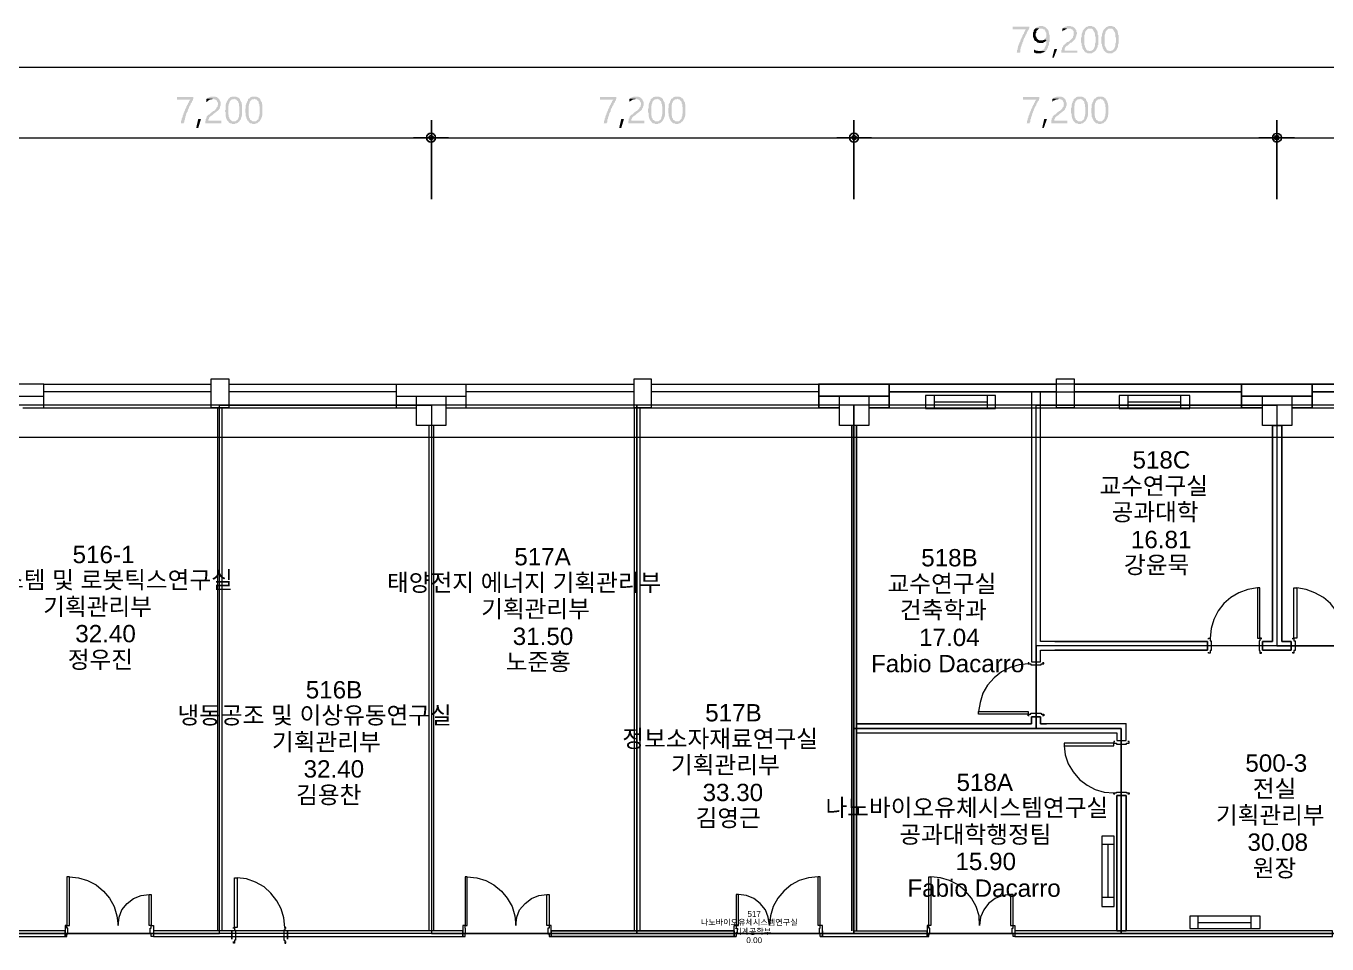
# Model space of a CAD drawing. Header units: millimetres. Extents: x -750 to 90970, y 12592 to 66109.
# Drawn here: x 33179 to 55323, y 28286 to 43914 of the extents above; entities that cross this region are included whole.
import ezdxf

# ---------------------------------------------------------------- set-up
doc = ezdxf.new("R2010")
doc.units = ezdxf.units.MM
for name, color, linetype in [('PDF_문자', 7, 'Continuous'), ('PDF_솔리드 채우기', 7, 'Continuous'), ('PDF_형상', 7, 'Continuous')]:
    doc.layers.add(name, color=color, linetype=linetype)
doc.styles.add('PDF 맑은고딕', font='Arial.ttf')

msp = doc.modelspace()

# ---------------------------------------------------------------- hatches: boundary and pattern name
at = {"layer": 'PDF_솔리드 채우기', "transparency": 33554559}
for points in [[(50255, 43905), (49973, 43905), (49973, 43859), (50201, 43859), (50201, 43859), (50192, 43850), (50182, 43832), (50182, 43823), (50173, 43814), (50164, 43804), (50164, 43786), (50155, 43777), (50146, 43768), (50146, 43759), (50137, 43741), (50137, 43732), (50128, 43723), (50128, 43713), (50119, 43704), (50119, 43695), (50110, 43686), (50110, 43677), (50101, 43659), (50101, 43650), (50091, 43641), (50091, 43632), (50082, 43613), (50082, 43604), (50073, 43595), (50073, 43586), (50064, 43568), (50064, 43568), (50064, 43550), (50055, 43541), (50055, 43522), (50055, 43513), (50046, 43504), (50046, 43486), (50046, 43477), (50046, 43468), (50037, 43459), (50091, 43459), (50091, 43459), (50101, 43468), (50101, 43486), (50101, 43495), (50101, 43504), (50101, 43513), (50110, 43531), (50110, 43541), (50110, 43550), (50119, 43568), (50119, 43577), (50128, 43586), (50128, 43604), (50137, 43613), (50137, 43632), (50146, 43641), (50146, 43650), (50155, 43659), (50155, 43668), (50155, 43677), (50164, 43695), (50164, 43704), (50173, 43713), (50182, 43723), (50182, 43732), (50192, 43750), (50192, 43759), (50201, 43768), (50210, 43777), (50210, 43795), (50219, 43804), (50219, 43814), (50228, 43832), (50237, 43841), (50246, 43850), (50246, 43859), (50255, 43877)], [(50365, 43877), (50355, 43868), (50355, 43868), (50346, 43859), (50337, 43850), (50328, 43832), (50328, 43823), (50328, 43814), (50319, 43804), (50319, 43786), (50319, 43777), (50319, 43759), (50319, 43750), (50319, 43741), (50319, 43723), (50328, 43713), (50328, 43704), (50337, 43695), (50337, 43686), (50346, 43668), (50355, 43659), (50456, 43668), (50456, 43668), (50446, 43668), (50428, 43668), (50419, 43677), (50410, 43677), (50401, 43686), (50392, 43695), (50383, 43704), (50383, 43713), (50374, 43723), (50374, 43732), (50365, 43741), (50365, 43759), (50365, 43768), (50365, 43777), (50365, 43786), (50374, 43795), (50374, 43814), (50374, 43823), (50383, 43832), (50392, 43841), (50392, 43841), (50401, 43850), (50410, 43859), (50419, 43868), (50428, 43868), (50446, 43868), (50456, 43868)], [(50465, 43914), (50456, 43914), (50437, 43914), (50428, 43914), (50419, 43905), (50401, 43905), (50392, 43896), (50383, 43896), (50374, 43886), (50365, 43877), (50456, 43868), (50465, 43868), (50474, 43868), (50483, 43868), (50492, 43859), (50510, 43859), (50519, 43850), (50519, 43841), (50528, 43832), (50528, 43823), (50537, 43814), (50537, 43804), (50547, 43795), (50547, 43777), (50547, 43768), (50547, 43750), (50547, 43750), (50547, 43732), (50547, 43723), (50537, 43713), (50528, 43704), (50519, 43695), (50519, 43686), (50547, 43677), (50547, 43677), (50547, 43668), (50547, 43650), (50547, 43641), (50547, 43622), (50547, 43613), (50547, 43595), (50537, 43586), (50537, 43577), (50528, 43568), (50528, 43559), (50519, 43550), (50519, 43541), (50510, 43531), (50510, 43522), (50501, 43513), (50492, 43513), (50474, 43504), (50465, 43495), (50456, 43495), (50446, 43495), (50437, 43486), (50419, 43486), (50528, 43486), (50537, 43495), (50547, 43504), (50556, 43513), (50556, 43522), (50556, 43522), (50565, 43531), (50574, 43550), (50574, 43559), (50574, 43568), (50583, 43577), (50583, 43586), (50592, 43595), (50592, 43613), (50592, 43622), (50592, 43641), (50601, 43650), (50601, 43668), (50601, 43677), (50601, 43695), (50601, 43704), (50601, 43723), (50601, 43732), (50601, 43750), (50601, 43759), (50592, 43777), (50592, 43786), (50592, 43795), (50583, 43814), (50583, 43823), (50583, 43832), (50574, 43841), (50574, 43850), (50565, 43859), (50565, 43859), (50556, 43868), (50547, 43877), (50537, 43886), (50528, 43896), (50519, 43896), (50510, 43905), (50501, 43905), (50483, 43914), (50474, 43914)], [(50938, 43914), (50929, 43914), (50920, 43914), (50902, 43914), (50892, 43905), (50883, 43905), (50874, 43905), (50856, 43896), (50847, 43896), (50838, 43886), (50829, 43877), (50929, 43868), (50938, 43868), (50947, 43868), (50965, 43868), (50974, 43859), (50983, 43859), (50993, 43850), (50993, 43841), (51002, 43832), (51011, 43823), (51011, 43814), (51011, 43795), (51011, 43786), (51011, 43777), (51011, 43759), (51011, 43750), (51002, 43741), (51002, 43723), (50993, 43713), (50993, 43713), (50983, 43704), (50974, 43695), (50965, 43686), (50956, 43677), (50947, 43668), (50938, 43659), (50929, 43650), (50911, 43641), (50902, 43641), (50892, 43632), (50883, 43622), (50874, 43613), (50865, 43604), (50856, 43595), (50847, 43595), (50838, 43586), (50829, 43568), (50829, 43559), (50820, 43550), (50811, 43541), (50811, 43541), (50811, 43531), (50811, 43513), (50801, 43504), (50801, 43495), (50801, 43477), (50801, 43459), (51075, 43459), (51075, 43495), (50856, 43495), (50856, 43504), (50856, 43513), (50856, 43531), (50865, 43541), (50865, 43541), (50874, 43559), (50883, 43568), (50892, 43577), (50892, 43577), (50902, 43577), (50911, 43586), (50920, 43595), (50929, 43604), (50938, 43613), (50947, 43622), (50965, 43632), (50974, 43632), (50983, 43641), (50993, 43650), (51002, 43659), (51011, 43668), (51020, 43677), (51029, 43686), (51038, 43695), (51038, 43704), (51038, 43704), (51047, 43713), (51047, 43732), (51056, 43741), (51056, 43750), (51056, 43759), (51065, 43777), (51065, 43786), (51065, 43795), (51065, 43804), (51056, 43814), (51056, 43832), (51056, 43841), (51047, 43850), (51038, 43859), (51038, 43868), (51029, 43877), (51029, 43877), (51020, 43886), (51002, 43896), (50993, 43905), (50983, 43905), (50974, 43905), (50956, 43914), (50947, 43914)], [(50829, 43877), (50820, 43868), (50820, 43814), (50820, 43823), (50829, 43832), (50838, 43841), (50847, 43841), (50865, 43850), (50874, 43859), (50883, 43859), (50892, 43868), (50902, 43868), (50920, 43868), (50929, 43868)], [(51193, 43868), (51184, 43859), (51184, 43850), (51175, 43850), (51175, 43841), (51166, 43832), (51166, 43823), (51166, 43814), (51156, 43804), (51156, 43795), (51147, 43777), (51147, 43768), (51147, 43759), (51147, 43741), (51147, 43732), (51138, 43713), (51138, 43704), (51138, 43686), (51138, 43668), (51138, 43659), (51138, 43641), (51138, 43632), (51147, 43613), (51147, 43604), (51147, 43586), (51147, 43577), (51156, 43568), (51156, 43559), (51156, 43541), (51166, 43531), (51166, 43522), (51175, 43513), (51175, 43504), (51184, 43504), (51184, 43495), (51193, 43486), (51202, 43477), (51211, 43468), (51220, 43459), (51238, 43459), (51247, 43449), (51257, 43449), (51266, 43449), (51284, 43449), (51284, 43449), (51293, 43449), (51311, 43449), (51320, 43449), (51329, 43459), (51338, 43459), (51348, 43468), (51357, 43477), (51366, 43477), (51375, 43486), (51284, 43486), (51284, 43486), (51275, 43486), (51266, 43495), (51257, 43495), (51247, 43495), (51238, 43504), (51238, 43504), (51229, 43513), (51220, 43522), (51220, 43531), (51211, 43541), (51211, 43550), (51202, 43559), (51202, 43568), (51202, 43577), (51193, 43595), (51193, 43604), (51193, 43622), (51193, 43641), (51193, 43659), (51193, 43677), (51193, 43686), (51193, 43704), (51193, 43723), (51193, 43732), (51193, 43750), (51193, 43759), (51202, 43777), (51202, 43786), (51202, 43795), (51211, 43814), (51211, 43823), (51220, 43832), (51220, 43841), (51229, 43841), (51238, 43850), (51238, 43859), (51247, 43859), (51257, 43868), (51266, 43868), (51275, 43868), (51284, 43868), (51293, 43868)], [(51293, 43914), (51293, 43914), (51275, 43914), (51266, 43914), (51257, 43905), (51238, 43905), (51229, 43896), (51220, 43896), (51211, 43886), (51202, 43877), (51193, 43868), (51293, 43868), (51293, 43868), (51302, 43868), (51302, 43868), (51311, 43868), (51320, 43868), (51329, 43859), (51338, 43859), (51338, 43850), (51348, 43841), (51348, 43832), (51357, 43823), (51357, 43814), (51366, 43804), (51366, 43795), (51375, 43786), (51375, 43768), (51375, 43759), (51375, 43741), (51384, 43732), (51384, 43713), (51384, 43695), (51384, 43677), (51384, 43668), (51384, 43650), (51384, 43632), (51375, 43613), (51375, 43604), (51375, 43586), (51375, 43577), (51366, 43559), (51366, 43550), (51357, 43541), (51357, 43531), (51348, 43522), (51348, 43513), (51338, 43513), (51338, 43504), (51329, 43504), (51320, 43495), (51311, 43495), (51302, 43495), (51293, 43486), (51284, 43486), (51375, 43486), (51384, 43495), (51393, 43504), (51393, 43513), (51402, 43522), (51402, 43531), (51411, 43541), (51411, 43550), (51420, 43559), (51420, 43577), (51420, 43586), (51430, 43595), (51430, 43613), (51430, 43622), (51430, 43641), (51430, 43650), (51430, 43668), (51430, 43686), (51430, 43695), (51430, 43713), (51430, 43732), (51430, 43741), (51430, 43759), (51420, 43768), (51420, 43786), (51420, 43795), (51420, 43814), (51411, 43823), (51411, 43832), (51402, 43841), (51402, 43850), (51393, 43859), (51393, 43868), (51384, 43877), (51375, 43877), (51366, 43886), (51366, 43896), (51357, 43896), (51348, 43905), (51338, 43905), (51329, 43905), (51320, 43914), (51311, 43914), (51302, 43914)], [(51539, 43868), (51530, 43859), (51521, 43850), (51521, 43850), (51521, 43841), (51511, 43832), (51511, 43823), (51502, 43814), (51502, 43804), (51502, 43795), (51493, 43777), (51493, 43768), (51493, 43759), (51493, 43741), (51484, 43732), (51484, 43713), (51484, 43704), (51484, 43686), (51484, 43668), (51484, 43659), (51484, 43641), (51484, 43632), (51484, 43613), (51493, 43604), (51493, 43586), (51493, 43577), (51493, 43568), (51502, 43559), (51502, 43541), (51511, 43531), (51511, 43522), (51521, 43513), (51521, 43504), (51521, 43504), (51530, 43495), (51539, 43486), (51548, 43477), (51557, 43468), (51566, 43459), (51575, 43459), (51593, 43449), (51602, 43449), (51612, 43449), (51630, 43449), (51630, 43449), (51639, 43449), (51648, 43449), (51666, 43449), (51675, 43459), (51684, 43459), (51693, 43468), (51703, 43477), (51712, 43477), (51721, 43486), (51630, 43486), (51630, 43486), (51621, 43486), (51612, 43495), (51602, 43495), (51593, 43495), (51584, 43504), (51584, 43504), (51575, 43513), (51566, 43522), (51566, 43531), (51557, 43541), (51557, 43550), (51548, 43559), (51548, 43568), (51539, 43577), (51539, 43595), (51539, 43604), (51539, 43622), (51539, 43641), (51539, 43659), (51539, 43677), (51539, 43686), (51539, 43704), (51539, 43723), (51539, 43732), (51539, 43750), (51539, 43759), (51548, 43777), (51548, 43786), (51548, 43795), (51557, 43814), (51557, 43823), (51566, 43832), (51566, 43841), (51575, 43841), (51584, 43850), (51584, 43859), (51593, 43859), (51602, 43868), (51612, 43868), (51621, 43868), (51621, 43868), (51630, 43868)], [(51639, 43914), (51639, 43914), (51621, 43914), (51612, 43914), (51593, 43905), (51584, 43905), (51575, 43896), (51566, 43896), (51557, 43886), (51548, 43877), (51539, 43868), (51630, 43868), (51639, 43868), (51639, 43868), (51648, 43868), (51657, 43868), (51666, 43868), (51675, 43859), (51675, 43859), (51684, 43850), (51693, 43841), (51693, 43832), (51703, 43823), (51703, 43814), (51712, 43804), (51712, 43795), (51721, 43786), (51721, 43768), (51721, 43759), (51721, 43741), (51721, 43732), (51730, 43713), (51730, 43695), (51730, 43677), (51730, 43668), (51730, 43650), (51730, 43632), (51721, 43613), (51721, 43604), (51721, 43586), (51721, 43577), (51712, 43559), (51712, 43550), (51703, 43541), (51703, 43531), (51693, 43522), (51693, 43513), (51684, 43513), (51675, 43504), (51675, 43504), (51666, 43495), (51657, 43495), (51648, 43495), (51639, 43486), (51630, 43486), (51721, 43486), (51730, 43495), (51739, 43504), (51739, 43513), (51748, 43522), (51748, 43531), (51757, 43541), (51757, 43550), (51766, 43559), (51766, 43577), (51766, 43586), (51766, 43595), (51775, 43613), (51775, 43622), (51775, 43641), (51775, 43650), (51775, 43668), (51775, 43686), (51775, 43695), (51775, 43713), (51775, 43732), (51775, 43741), (51775, 43759), (51766, 43768), (51766, 43786), (51766, 43795), (51757, 43814), (51757, 43823), (51757, 43832), (51748, 43841), (51748, 43850), (51739, 43859), (51730, 43868), (51730, 43877), (51721, 43877), (51712, 43886), (51712, 43896), (51703, 43896), (51693, 43905), (51684, 43905), (51675, 43905), (51666, 43914), (51657, 43914), (51648, 43914)], [(50519, 43686), (50510, 43677), (50492, 43677), (50483, 43668), (50474, 43668), (50456, 43668), (50355, 43659), (50365, 43659), (50374, 43650), (50383, 43641), (50392, 43632), (50401, 43632), (50410, 43632), (50419, 43622), (50437, 43622), (50446, 43622), (50456, 43622), (50465, 43622), (50483, 43622), (50492, 43632), (50501, 43632), (50510, 43641), (50519, 43641), (50528, 43650), (50537, 43659), (50547, 43668), (50547, 43677), (50547, 43677)], [(50337, 43513), (50337, 43459), (50346, 43459), (50355, 43459), (50365, 43449), (50383, 43449), (50392, 43449), (50401, 43449), (50419, 43449), (50419, 43449), (50428, 43449), (50446, 43449), (50456, 43449), (50465, 43459), (50483, 43459), (50492, 43459), (50501, 43468), (50510, 43477), (50519, 43477), (50528, 43486), (50419, 43486), (50410, 43486), (50401, 43486), (50392, 43495), (50374, 43495), (50365, 43495), (50355, 43504)], [(36028, 42703), (35746, 42703), (35746, 42658), (35974, 42658), (35974, 42658), (35965, 42648), (35955, 42639), (35955, 42621), (35946, 42612), (35937, 42603), (35937, 42585), (35928, 42576), (35919, 42567), (35919, 42557), (35910, 42548), (35910, 42530), (35901, 42521), (35901, 42512), (35892, 42503), (35892, 42503), (35883, 42485), (35883, 42476), (35874, 42466), (35874, 42448), (35864, 42439), (35864, 42430), (35855, 42412), (35855, 42403), (35846, 42394), (35846, 42385), (35846, 42366), (35837, 42366), (35837, 42348), (35828, 42339), (35828, 42330), (35828, 42312), (35819, 42303), (35819, 42293), (35819, 42275), (35819, 42266), (35819, 42257), (35864, 42257), (35864, 42266), (35874, 42275), (35874, 42284), (35874, 42293), (35874, 42303), (35883, 42321), (35883, 42330), (35883, 42339), (35892, 42357), (35892, 42366), (35892, 42375), (35901, 42394), (35901, 42403), (35910, 42421), (35910, 42430), (35919, 42439), (35919, 42448), (35928, 42457), (35928, 42466), (35937, 42485), (35937, 42494), (35946, 42503), (35946, 42512), (35955, 42521), (35955, 42539), (35965, 42548), (35965, 42557), (35974, 42567), (35983, 42585), (35983, 42594), (35992, 42603), (36001, 42612), (36001, 42630), (36010, 42639), (36019, 42648), (36019, 42667), (36028, 42676)], [(36365, 42712), (36365, 42712), (36347, 42712), (36338, 42712), (36320, 42712), (36310, 42703), (36301, 42703), (36292, 42694), (36274, 42694), (36265, 42685), (36256, 42676), (36356, 42676), (36365, 42676), (36374, 42667), (36392, 42667), (36401, 42658), (36411, 42658), (36420, 42648), (36429, 42639), (36429, 42630), (36438, 42621), (36438, 42612), (36447, 42603), (36447, 42585), (36447, 42576), (36438, 42557), (36438, 42548), (36438, 42539), (36429, 42530), (36420, 42521), (36420, 42512), (36411, 42503), (36401, 42494), (36401, 42485), (36392, 42476), (36374, 42466), (36365, 42466), (36356, 42457), (36347, 42448), (36329, 42439), (36320, 42430), (36310, 42421), (36301, 42412), (36292, 42403), (36283, 42403), (36274, 42394), (36265, 42385), (36256, 42375), (36256, 42357), (36247, 42348), (36247, 42339), (36247, 42339), (36238, 42330), (36238, 42321), (36238, 42303), (36228, 42293), (36228, 42275), (36228, 42257), (36502, 42257), (36502, 42303), (36283, 42303), (36283, 42303), (36283, 42321), (36292, 42330), (36292, 42339), (36292, 42348), (36301, 42357), (36310, 42366), (36320, 42375), (36320, 42375), (36329, 42385), (36338, 42385), (36347, 42394), (36356, 42403), (36365, 42412), (36374, 42421), (36392, 42430), (36401, 42439), (36411, 42448), (36420, 42457), (36429, 42466), (36438, 42466), (36447, 42476), (36456, 42485), (36465, 42494), (36465, 42503), (36474, 42503), (36474, 42521), (36483, 42530), (36483, 42539), (36483, 42548), (36492, 42567), (36492, 42576), (36492, 42594), (36492, 42594), (36492, 42603), (36492, 42621), (36483, 42630), (36483, 42639), (36474, 42648), (36474, 42658), (36465, 42667), (36456, 42676), (36456, 42685), (36447, 42685), (36438, 42694), (36429, 42703), (36411, 42703), (36401, 42712), (36392, 42712), (36374, 42712)], [(36256, 42676), (36247, 42667), (36247, 42621), (36256, 42621), (36265, 42630), (36274, 42639), (36283, 42648), (36292, 42648), (36301, 42658), (36310, 42658), (36320, 42667), (36329, 42667), (36347, 42667), (36356, 42676)], [(36620, 42676), (36620, 42667), (36611, 42648), (36611, 42648), (36602, 42639), (36602, 42630), (36593, 42621), (36593, 42612), (36583, 42603), (36583, 42594), (36583, 42585), (36574, 42567), (36574, 42557), (36574, 42548), (36574, 42530), (36574, 42512), (36574, 42503), (36574, 42485), (36565, 42476), (36565, 42457), (36574, 42448), (36574, 42430), (36574, 42421), (36574, 42403), (36574, 42394), (36574, 42375), (36583, 42366), (36583, 42357), (36583, 42348), (36593, 42330), (36593, 42321), (36602, 42312), (36602, 42303), (36611, 42303), (36620, 42293), (36629, 42284), (36629, 42275), (36638, 42266), (36656, 42257), (36665, 42257), (36675, 42257), (36684, 42248), (36702, 42248), (36711, 42248), (36711, 42248), (36720, 42248), (36738, 42248), (36747, 42257), (36756, 42257), (36766, 42257), (36784, 42266), (36793, 42275), (36802, 42284), (36811, 42284), (36720, 42293), (36711, 42293), (36702, 42293), (36693, 42293), (36684, 42293), (36675, 42303), (36675, 42303), (36665, 42312), (36656, 42312), (36656, 42321), (36647, 42330), (36638, 42339), (36638, 42348), (36638, 42357), (36629, 42366), (36629, 42385), (36629, 42394), (36620, 42412), (36620, 42421), (36620, 42439), (36620, 42457), (36620, 42476), (36620, 42485), (36620, 42503), (36620, 42521), (36620, 42530), (36620, 42548), (36629, 42567), (36629, 42576), (36629, 42585), (36638, 42603), (36638, 42612), (36647, 42621), (36647, 42630), (36656, 42639), (36656, 42648), (36665, 42648), (36675, 42658), (36675, 42658), (36684, 42667), (36693, 42667), (36702, 42667), (36711, 42667), (36720, 42676)], [(36720, 42712), (36720, 42712), (36702, 42712), (36693, 42712), (36684, 42712), (36675, 42703), (36656, 42703), (36647, 42694), (36638, 42685), (36629, 42676), (36620, 42676), (36720, 42676), (36720, 42676), (36729, 42667), (36738, 42667), (36747, 42667), (36747, 42667), (36756, 42658), (36766, 42658), (36766, 42648), (36775, 42639), (36784, 42639), (36784, 42630), (36793, 42621), (36793, 42603), (36802, 42594), (36802, 42585), (36802, 42576), (36802, 42557), (36811, 42539), (36811, 42530), (36811, 42512), (36811, 42494), (36811, 42476), (36811, 42466), (36811, 42448), (36811, 42430), (36811, 42412), (36802, 42403), (36802, 42385), (36802, 42375), (36802, 42366), (36793, 42348), (36793, 42339), (36784, 42330), (36784, 42321), (36775, 42321), (36766, 42312), (36766, 42303), (36756, 42303), (36747, 42293), (36738, 42293), (36729, 42293), (36720, 42293), (36720, 42293), (36811, 42284), (36811, 42293), (36820, 42312), (36829, 42312), (36829, 42321), (36838, 42330), (36838, 42339), (36838, 42348), (36847, 42366), (36847, 42375), (36847, 42385), (36857, 42394), (36857, 42412), (36857, 42421), (36857, 42439), (36857, 42448), (36857, 42466), (36857, 42485), (36857, 42494), (36857, 42512), (36857, 42530), (36857, 42548), (36857, 42557), (36857, 42576), (36847, 42585), (36847, 42594), (36847, 42612), (36838, 42621), (36838, 42630), (36829, 42639), (36829, 42648), (36820, 42658), (36820, 42667), (36811, 42676), (36802, 42685), (36802, 42685), (36793, 42694), (36784, 42694), (36775, 42703), (36766, 42703), (36756, 42712), (36747, 42712), (36738, 42712), (36729, 42712)], [(36966, 42676), (36957, 42667), (36957, 42648), (36957, 42648), (36948, 42639), (36948, 42630), (36938, 42621), (36938, 42612), (36929, 42603), (36929, 42594), (36929, 42585), (36920, 42567), (36920, 42557), (36920, 42548), (36920, 42530), (36920, 42512), (36911, 42503), (36911, 42485), (36911, 42476), (36911, 42457), (36911, 42448), (36920, 42430), (36920, 42421), (36920, 42403), (36920, 42394), (36920, 42375), (36929, 42366), (36929, 42357), (36929, 42348), (36938, 42330), (36938, 42321), (36948, 42312), (36948, 42303), (36957, 42303), (36966, 42293), (36966, 42284), (36975, 42275), (36984, 42266), (36993, 42257), (37011, 42257), (37020, 42257), (37030, 42248), (37039, 42248), (37057, 42248), (37057, 42248), (37066, 42248), (37084, 42248), (37093, 42257), (37102, 42257), (37111, 42257), (37121, 42266), (37130, 42275), (37139, 42284), (37148, 42284), (37057, 42293), (37057, 42293), (37048, 42293), (37039, 42293), (37030, 42293), (37020, 42303), (37011, 42303), (37011, 42312), (37002, 42312), (36993, 42321), (36993, 42330), (36984, 42339), (36984, 42348), (36975, 42357), (36975, 42366), (36975, 42385), (36966, 42394), (36966, 42412), (36966, 42421), (36966, 42439), (36966, 42457), (36966, 42476), (36966, 42485), (36966, 42503), (36966, 42521), (36966, 42530), (36966, 42548), (36975, 42567), (36975, 42576), (36975, 42585), (36984, 42603), (36984, 42612), (36984, 42621), (36993, 42630), (37002, 42639), (37002, 42648), (37011, 42648), (37011, 42658), (37020, 42658), (37030, 42667), (37039, 42667), (37048, 42667), (37057, 42667), (37066, 42676)], [(37066, 42712), (37066, 42712), (37048, 42712), (37039, 42712), (37030, 42712), (37011, 42703), (37002, 42703), (36993, 42694), (36984, 42685), (36975, 42676), (36966, 42676), (37066, 42676), (37066, 42676), (37075, 42667), (37084, 42667), (37084, 42667), (37093, 42667), (37102, 42658), (37111, 42658), (37111, 42648), (37121, 42639), (37130, 42639), (37130, 42630), (37139, 42621), (37139, 42603), (37139, 42594), (37148, 42585), (37148, 42576), (37148, 42557), (37157, 42539), (37157, 42530), (37157, 42512), (37157, 42494), (37157, 42476), (37157, 42466), (37157, 42448), (37157, 42430), (37157, 42412), (37148, 42403), (37148, 42385), (37148, 42375), (37139, 42366), (37139, 42348), (37139, 42339), (37130, 42330), (37130, 42321), (37121, 42321), (37111, 42312), (37111, 42303), (37102, 42303), (37093, 42293), (37084, 42293), (37075, 42293), (37066, 42293), (37057, 42293), (37148, 42284), (37157, 42293), (37166, 42312), (37166, 42312), (37175, 42321), (37175, 42330), (37184, 42339), (37184, 42348), (37193, 42366), (37193, 42375), (37193, 42385), (37202, 42394), (37202, 42412), (37202, 42421), (37202, 42439), (37202, 42448), (37202, 42466), (37202, 42485), (37202, 42494), (37202, 42512), (37202, 42530), (37202, 42548), (37202, 42557), (37202, 42576), (37193, 42585), (37193, 42594), (37193, 42612), (37184, 42621), (37184, 42630), (37175, 42639), (37175, 42648), (37166, 42658), (37166, 42667), (37157, 42676), (37148, 42685), (37148, 42685), (37139, 42694), (37130, 42694), (37121, 42703), (37111, 42703), (37102, 42712), (37093, 42712), (37084, 42712), (37075, 42712)], [(43228, 42703), (42946, 42703), (42946, 42658), (43174, 42658), (43174, 42658), (43165, 42648), (43155, 42639), (43155, 42621), (43146, 42612), (43137, 42603), (43137, 42585), (43128, 42576), (43119, 42567), (43119, 42557), (43110, 42548), (43110, 42530), (43101, 42521), (43101, 42512), (43092, 42503), (43092, 42503), (43083, 42485), (43083, 42476), (43074, 42466), (43074, 42448), (43064, 42439), (43064, 42430), (43055, 42412), (43055, 42403), (43046, 42394), (43046, 42385), (43037, 42366), (43037, 42366), (43037, 42348), (43028, 42339), (43028, 42330), (43028, 42312), (43019, 42303), (43019, 42293), (43019, 42275), (43019, 42266), (43010, 42257), (43064, 42257), (43064, 42266), (43074, 42275), (43074, 42284), (43074, 42293), (43074, 42303), (43074, 42321), (43083, 42330), (43083, 42339), (43083, 42357), (43092, 42366), (43092, 42375), (43101, 42394), (43101, 42403), (43110, 42421), (43110, 42430), (43119, 42439), (43119, 42448), (43128, 42457), (43128, 42466), (43128, 42485), (43137, 42494), (43137, 42503), (43146, 42512), (43155, 42521), (43155, 42539), (43165, 42548), (43165, 42557), (43174, 42567), (43183, 42585), (43183, 42594), (43192, 42603), (43201, 42612), (43201, 42630), (43210, 42639), (43219, 42648), (43219, 42667), (43228, 42676)], [(43565, 42712), (43556, 42712), (43547, 42712), (43538, 42712), (43520, 42712), (43510, 42703), (43501, 42703), (43483, 42694), (43474, 42694), (43465, 42685), (43456, 42676), (43556, 42676), (43565, 42676), (43574, 42667), (43592, 42667), (43601, 42658), (43611, 42658), (43620, 42648), (43629, 42639), (43629, 42630), (43638, 42621), (43638, 42612), (43647, 42603), (43647, 42585), (43647, 42576), (43638, 42557), (43638, 42548), (43638, 42539), (43629, 42530), (43620, 42521), (43620, 42512), (43611, 42503), (43601, 42494), (43592, 42485), (43583, 42476), (43574, 42466), (43565, 42466), (43556, 42457), (43538, 42448), (43529, 42439), (43520, 42430), (43510, 42421), (43501, 42412), (43492, 42403), (43483, 42403), (43474, 42394), (43465, 42385), (43456, 42375), (43456, 42357), (43447, 42348), (43447, 42339), (43438, 42339), (43438, 42330), (43438, 42321), (43438, 42303), (43428, 42293), (43428, 42275), (43428, 42257), (43702, 42257), (43702, 42303), (43483, 42303), (43483, 42303), (43483, 42321), (43483, 42330), (43492, 42339), (43492, 42348), (43501, 42357), (43510, 42366), (43520, 42375), (43520, 42375), (43529, 42385), (43538, 42385), (43547, 42394), (43556, 42403), (43565, 42412), (43574, 42421), (43592, 42430), (43601, 42439), (43611, 42448), (43620, 42457), (43629, 42466), (43638, 42466), (43647, 42476), (43656, 42485), (43665, 42494), (43665, 42503), (43665, 42503), (43674, 42521), (43683, 42530), (43683, 42539), (43683, 42548), (43692, 42567), (43692, 42576), (43692, 42594), (43692, 42594), (43692, 42603), (43692, 42621), (43683, 42630), (43683, 42639), (43674, 42648), (43674, 42658), (43665, 42667), (43656, 42676), (43656, 42685), (43647, 42685), (43638, 42694), (43620, 42703), (43611, 42703), (43601, 42712), (43592, 42712), (43574, 42712)], [(43456, 42676), (43447, 42667), (43447, 42621), (43447, 42621), (43456, 42630), (43474, 42639), (43483, 42648), (43492, 42648), (43501, 42658), (43510, 42658), (43520, 42667), (43529, 42667), (43547, 42667), (43556, 42676)], [(43820, 42676), (43811, 42667), (43811, 42648), (43811, 42648), (43802, 42639), (43802, 42630), (43793, 42621), (43793, 42612), (43783, 42603), (43783, 42594), (43783, 42585), (43774, 42567), (43774, 42557), (43774, 42548), (43774, 42530), (43774, 42512), (43765, 42503), (43765, 42485), (43765, 42476), (43765, 42457), (43765, 42448), (43774, 42430), (43774, 42421), (43774, 42403), (43774, 42394), (43774, 42375), (43783, 42366), (43783, 42357), (43783, 42348), (43793, 42330), (43793, 42321), (43802, 42312), (43802, 42303), (43811, 42303), (43820, 42293), (43820, 42284), (43829, 42275), (43838, 42266), (43847, 42257), (43865, 42257), (43875, 42257), (43884, 42248), (43893, 42248), (43911, 42248), (43911, 42248), (43920, 42248), (43938, 42248), (43947, 42257), (43956, 42257), (43966, 42257), (43975, 42266), (43993, 42275), (44002, 42284), (44002, 42284), (43911, 42293), (43911, 42293), (43902, 42293), (43893, 42293), (43884, 42293), (43875, 42303), (43875, 42303), (43865, 42312), (43856, 42312), (43847, 42321), (43847, 42330), (43838, 42339), (43838, 42348), (43829, 42357), (43829, 42366), (43829, 42385), (43820, 42394), (43820, 42412), (43820, 42421), (43820, 42439), (43820, 42457), (43820, 42476), (43820, 42485), (43820, 42503), (43820, 42521), (43820, 42530), (43820, 42548), (43829, 42567), (43829, 42576), (43829, 42585), (43838, 42603), (43838, 42612), (43838, 42621), (43847, 42630), (43856, 42639), (43856, 42648), (43865, 42648), (43875, 42658), (43875, 42658), (43884, 42667), (43893, 42667), (43902, 42667), (43911, 42667), (43920, 42676)], [(43920, 42712), (43920, 42712), (43902, 42712), (43893, 42712), (43884, 42712), (43875, 42703), (43856, 42703), (43847, 42694), (43838, 42685), (43829, 42676), (43820, 42676), (43920, 42676), (43920, 42676), (43929, 42667), (43938, 42667), (43938, 42667), (43947, 42667), (43956, 42658), (43966, 42658), (43966, 42648), (43975, 42639), (43984, 42639), (43984, 42630), (43993, 42621), (43993, 42603), (43993, 42594), (44002, 42585), (44002, 42576), (44002, 42557), (44011, 42539), (44011, 42530), (44011, 42512), (44011, 42494), (44011, 42476), (44011, 42466), (44011, 42448), (44011, 42430), (44011, 42412), (44002, 42403), (44002, 42385), (44002, 42375), (43993, 42366), (43993, 42348), (43993, 42339), (43984, 42330), (43984, 42321), (43975, 42321), (43966, 42312), (43966, 42303), (43956, 42303), (43947, 42293), (43938, 42293), (43929, 42293), (43920, 42293), (43911, 42293), (44002, 42284), (44011, 42293), (44020, 42312), (44020, 42312), (44029, 42321), (44029, 42330), (44038, 42339), (44038, 42348), (44047, 42366), (44047, 42375), (44047, 42385), (44057, 42394), (44057, 42412), (44057, 42421), (44057, 42439), (44057, 42448), (44057, 42466), (44057, 42485), (44057, 42494), (44057, 42512), (44057, 42530), (44057, 42548), (44057, 42557), (44057, 42576), (44047, 42585), (44047, 42594), (44047, 42612), (44038, 42621), (44038, 42630), (44029, 42639), (44029, 42648), (44020, 42658), (44020, 42667), (44011, 42676), (44002, 42685), (44002, 42685), (43993, 42694), (43984, 42694), (43975, 42703), (43966, 42703), (43956, 42712), (43947, 42712), (43938, 42712), (43929, 42712)], [(44166, 42676), (44157, 42667), (44157, 42648), (44148, 42648), (44148, 42639), (44138, 42630), (44138, 42621), (44138, 42612), (44129, 42603), (44129, 42594), (44120, 42585), (44120, 42567), (44120, 42557), (44120, 42548), (44120, 42530), (44111, 42512), (44111, 42503), (44111, 42485), (44111, 42476), (44111, 42457), (44111, 42448), (44111, 42430), (44120, 42421), (44120, 42403), (44120, 42394), (44120, 42375), (44129, 42366), (44129, 42357), (44129, 42348), (44138, 42330), (44138, 42321), (44148, 42312), (44148, 42303), (44157, 42303), (44157, 42293), (44166, 42284), (44175, 42275), (44184, 42266), (44193, 42257), (44211, 42257), (44220, 42257), (44230, 42248), (44239, 42248), (44257, 42248), (44257, 42248), (44266, 42248), (44284, 42248), (44293, 42257), (44302, 42257), (44311, 42257), (44321, 42266), (44330, 42275), (44339, 42284), (44348, 42284), (44257, 42293), (44257, 42293), (44248, 42293), (44239, 42293), (44230, 42293), (44220, 42303), (44211, 42303), (44211, 42312), (44202, 42312), (44193, 42321), (44193, 42330), (44184, 42339), (44184, 42348), (44175, 42357), (44175, 42366), (44175, 42385), (44166, 42394), (44166, 42412), (44166, 42421), (44166, 42439), (44166, 42457), (44166, 42476), (44166, 42485), (44166, 42503), (44166, 42521), (44166, 42530), (44166, 42548), (44166, 42567), (44175, 42576), (44175, 42585), (44175, 42603), (44184, 42612), (44184, 42621), (44193, 42630), (44193, 42639), (44202, 42648), (44211, 42648), (44211, 42658), (44220, 42658), (44230, 42667), (44239, 42667), (44248, 42667), (44257, 42667), (44266, 42676)], [(44266, 42712), (44266, 42712), (44248, 42712), (44239, 42712), (44230, 42712), (44211, 42703), (44202, 42703), (44193, 42694), (44184, 42685), (44175, 42676), (44166, 42676), (44266, 42676), (44266, 42676), (44275, 42667), (44275, 42667), (44284, 42667), (44293, 42667), (44302, 42658), (44311, 42658), (44311, 42648), (44321, 42639), (44321, 42639), (44330, 42630), (44339, 42621), (44339, 42603), (44339, 42594), (44348, 42585), (44348, 42576), (44348, 42557), (44348, 42539), (44357, 42530), (44357, 42512), (44357, 42494), (44357, 42476), (44357, 42466), (44357, 42448), (44357, 42430), (44348, 42412), (44348, 42403), (44348, 42385), (44348, 42375), (44339, 42366), (44339, 42348), (44339, 42339), (44330, 42330), (44321, 42321), (44321, 42321), (44311, 42312), (44311, 42303), (44302, 42303), (44293, 42293), (44284, 42293), (44275, 42293), (44266, 42293), (44257, 42293), (44348, 42284), (44357, 42293), (44366, 42312), (44366, 42312), (44375, 42321), (44375, 42330), (44384, 42339), (44384, 42348), (44393, 42366), (44393, 42375), (44393, 42385), (44402, 42394), (44402, 42412), (44402, 42421), (44402, 42439), (44402, 42448), (44402, 42466), (44402, 42485), (44402, 42494), (44402, 42512), (44402, 42530), (44402, 42548), (44402, 42557), (44402, 42576), (44393, 42585), (44393, 42594), (44393, 42612), (44384, 42621), (44384, 42630), (44375, 42639), (44375, 42648), (44366, 42658), (44366, 42667), (44357, 42676), (44348, 42685), (44339, 42685), (44339, 42694), (44330, 42694), (44321, 42703), (44311, 42703), (44302, 42712), (44293, 42712), (44284, 42712), (44275, 42712)], [(50428, 42703), (50146, 42703), (50146, 42658), (50374, 42658), (50374, 42658), (50365, 42648), (50355, 42639), (50355, 42621), (50346, 42612), (50337, 42603), (50337, 42585), (50328, 42576), (50319, 42567), (50319, 42557), (50310, 42548), (50310, 42530), (50301, 42521), (50301, 42512), (50292, 42503), (50292, 42503), (50283, 42485), (50283, 42476), (50274, 42466), (50274, 42448), (50264, 42439), (50264, 42430), (50255, 42412), (50255, 42403), (50246, 42394), (50246, 42385), (50237, 42366), (50237, 42366), (50237, 42348), (50228, 42339), (50228, 42330), (50228, 42312), (50219, 42303), (50219, 42293), (50219, 42275), (50219, 42266), (50210, 42257), (50264, 42257), (50264, 42266), (50264, 42275), (50274, 42284), (50274, 42293), (50274, 42303), (50274, 42321), (50283, 42330), (50283, 42339), (50283, 42357), (50292, 42366), (50292, 42375), (50301, 42394), (50301, 42403), (50310, 42421), (50310, 42430), (50319, 42439), (50319, 42448), (50319, 42457), (50328, 42466), (50328, 42485), (50337, 42494), (50337, 42503), (50346, 42512), (50346, 42521), (50355, 42539), (50365, 42548), (50365, 42557), (50374, 42567), (50374, 42585), (50383, 42594), (50392, 42603), (50392, 42612), (50401, 42630), (50410, 42639), (50419, 42648), (50419, 42667), (50428, 42676)], [(50765, 42712), (50756, 42712), (50747, 42712), (50729, 42712), (50720, 42712), (50710, 42703), (50701, 42703), (50683, 42694), (50674, 42694), (50665, 42685), (50656, 42676), (50756, 42676), (50765, 42676), (50774, 42667), (50792, 42667), (50801, 42658), (50811, 42658), (50820, 42648), (50829, 42639), (50829, 42630), (50838, 42621), (50838, 42612), (50838, 42603), (50847, 42585), (50838, 42576), (50838, 42557), (50838, 42548), (50838, 42539), (50829, 42530), (50820, 42521), (50820, 42512), (50811, 42503), (50801, 42494), (50792, 42485), (50783, 42476), (50774, 42466), (50765, 42466), (50756, 42457), (50738, 42448), (50729, 42439), (50720, 42430), (50710, 42421), (50701, 42412), (50692, 42403), (50683, 42403), (50674, 42394), (50665, 42385), (50656, 42375), (50656, 42357), (50647, 42348), (50638, 42339), (50638, 42339), (50638, 42330), (50638, 42321), (50628, 42303), (50628, 42293), (50628, 42275), (50628, 42257), (50902, 42257), (50902, 42303), (50683, 42303), (50683, 42303), (50683, 42321), (50683, 42330), (50692, 42339), (50692, 42348), (50701, 42357), (50710, 42366), (50720, 42375), (50720, 42375), (50729, 42385), (50738, 42385), (50747, 42394), (50756, 42403), (50765, 42412), (50774, 42421), (50792, 42430), (50801, 42439), (50811, 42448), (50820, 42457), (50829, 42466), (50838, 42466), (50847, 42476), (50856, 42485), (50865, 42494), (50865, 42503), (50865, 42503), (50874, 42521), (50883, 42530), (50883, 42539), (50883, 42548), (50892, 42567), (50892, 42576), (50892, 42594), (50892, 42594), (50892, 42603), (50883, 42621), (50883, 42630), (50883, 42639), (50874, 42648), (50874, 42658), (50865, 42667), (50856, 42676), (50856, 42685), (50847, 42685), (50838, 42694), (50820, 42703), (50811, 42703), (50801, 42712), (50792, 42712), (50774, 42712)], [(50656, 42676), (50647, 42667), (50647, 42621), (50647, 42621), (50656, 42630), (50665, 42639), (50674, 42648), (50692, 42648), (50701, 42658), (50710, 42658), (50720, 42667), (50729, 42667), (50747, 42667), (50756, 42676)], [(51020, 42676), (51011, 42667), (51011, 42648), (51011, 42648), (51002, 42639), (50993, 42630), (50993, 42621), (50993, 42612), (50983, 42603), (50983, 42594), (50983, 42585), (50974, 42567), (50974, 42557), (50974, 42548), (50974, 42530), (50965, 42512), (50965, 42503), (50965, 42485), (50965, 42476), (50965, 42457), (50965, 42448), (50965, 42430), (50974, 42421), (50974, 42403), (50974, 42394), (50974, 42375), (50983, 42366), (50983, 42357), (50983, 42348), (50993, 42330), (50993, 42321), (51002, 42312), (51002, 42303), (51011, 42303), (51011, 42293), (51020, 42284), (51029, 42275), (51038, 42266), (51047, 42257), (51065, 42257), (51075, 42257), (51084, 42248), (51093, 42248), (51111, 42248), (51111, 42248), (51120, 42248), (51138, 42248), (51147, 42257), (51156, 42257), (51166, 42257), (51175, 42266), (51184, 42275), (51193, 42284), (51202, 42284), (51111, 42293), (51111, 42293), (51102, 42293), (51093, 42293), (51084, 42293), (51075, 42303), (51065, 42303), (51065, 42312), (51056, 42312), (51047, 42321), (51047, 42330), (51038, 42339), (51038, 42348), (51029, 42357), (51029, 42366), (51029, 42385), (51020, 42394), (51020, 42412), (51020, 42421), (51020, 42439), (51020, 42457), (51020, 42476), (51020, 42485), (51020, 42503), (51020, 42521), (51020, 42530), (51020, 42548), (51029, 42567), (51029, 42576), (51029, 42585), (51029, 42603), (51038, 42612), (51038, 42621), (51047, 42630), (51047, 42639), (51056, 42648), (51065, 42648), (51065, 42658), (51075, 42658), (51084, 42667), (51093, 42667), (51102, 42667), (51111, 42667), (51120, 42676)], [(51120, 42712), (51120, 42712), (51102, 42712), (51093, 42712), (51084, 42712), (51065, 42703), (51056, 42703), (51047, 42694), (51038, 42685), (51029, 42676), (51020, 42676), (51120, 42676), (51120, 42676), (51129, 42667), (51138, 42667), (51138, 42667), (51147, 42667), (51156, 42658), (51166, 42658), (51166, 42648), (51175, 42639), (51184, 42639), (51184, 42630), (51193, 42621), (51193, 42603), (51193, 42594), (51202, 42585), (51202, 42576), (51202, 42557), (51202, 42539), (51211, 42530), (51211, 42512), (51211, 42494), (51211, 42476), (51211, 42466), (51211, 42448), (51211, 42430), (51211, 42412), (51202, 42403), (51202, 42385), (51202, 42375), (51193, 42366), (51193, 42348), (51193, 42339), (51184, 42330), (51184, 42321), (51175, 42321), (51166, 42312), (51166, 42303), (51156, 42303), (51147, 42293), (51138, 42293), (51129, 42293), (51120, 42293), (51111, 42293), (51202, 42284), (51211, 42293), (51220, 42312), (51220, 42312), (51229, 42321), (51229, 42330), (51238, 42339), (51238, 42348), (51247, 42366), (51247, 42375), (51247, 42385), (51257, 42394), (51257, 42412), (51257, 42421), (51257, 42439), (51257, 42448), (51257, 42466), (51257, 42485), (51257, 42494), (51257, 42512), (51257, 42530), (51257, 42548), (51257, 42557), (51257, 42576), (51247, 42585), (51247, 42594), (51247, 42612), (51238, 42621), (51238, 42630), (51229, 42639), (51229, 42648), (51220, 42658), (51220, 42667), (51211, 42676), (51202, 42685), (51193, 42685), (51193, 42694), (51184, 42694), (51175, 42703), (51166, 42703), (51156, 42712), (51147, 42712), (51138, 42712), (51129, 42712)], [(51366, 42676), (51357, 42667), (51348, 42648), (51348, 42648), (51348, 42639), (51338, 42630), (51338, 42621), (51329, 42612), (51329, 42603), (51329, 42594), (51320, 42585), (51320, 42567), (51320, 42557), (51320, 42548), (51320, 42530), (51311, 42512), (51311, 42503), (51311, 42485), (51311, 42476), (51311, 42457), (51311, 42448), (51311, 42430), (51320, 42421), (51320, 42403), (51320, 42394), (51320, 42375), (51320, 42366), (51329, 42357), (51329, 42348), (51338, 42330), (51338, 42321), (51348, 42312), (51348, 42303), (51357, 42303), (51357, 42293), (51366, 42284), (51375, 42275), (51384, 42266), (51393, 42257), (51402, 42257), (51420, 42257), (51430, 42248), (51439, 42248), (51457, 42248), (51457, 42248), (51466, 42248), (51484, 42248), (51493, 42257), (51502, 42257), (51511, 42257), (51521, 42266), (51530, 42275), (51539, 42284), (51548, 42284), (51457, 42293), (51457, 42293), (51448, 42293), (51439, 42293), (51430, 42293), (51420, 42303), (51411, 42303), (51411, 42312), (51402, 42312), (51393, 42321), (51393, 42330), (51384, 42339), (51384, 42348), (51375, 42357), (51375, 42366), (51375, 42385), (51366, 42394), (51366, 42412), (51366, 42421), (51366, 42439), (51366, 42457), (51366, 42476), (51366, 42485), (51366, 42503), (51366, 42521), (51366, 42530), (51366, 42548), (51366, 42567), (51375, 42576), (51375, 42585), (51375, 42603), (51384, 42612), (51384, 42621), (51393, 42630), (51393, 42639), (51402, 42648), (51411, 42648), (51411, 42658), (51420, 42658), (51430, 42667), (51439, 42667), (51448, 42667), (51457, 42667), (51457, 42676)], [(51466, 42712), (51466, 42712), (51448, 42712), (51439, 42712), (51430, 42712), (51411, 42703), (51402, 42703), (51393, 42694), (51384, 42685), (51375, 42676), (51366, 42676), (51457, 42676), (51466, 42676), (51475, 42667), (51475, 42667), (51484, 42667), (51493, 42667), (51502, 42658), (51511, 42658), (51511, 42648), (51521, 42639), (51521, 42639), (51530, 42630), (51530, 42621), (51539, 42603), (51539, 42594), (51548, 42585), (51548, 42576), (51548, 42557), (51548, 42539), (51557, 42530), (51557, 42512), (51557, 42494), (51557, 42476), (51557, 42466), (51557, 42448), (51557, 42430), (51548, 42412), (51548, 42403), (51548, 42385), (51548, 42375), (51539, 42366), (51539, 42348), (51530, 42339), (51530, 42330), (51521, 42321), (51521, 42321), (51511, 42312), (51502, 42303), (51502, 42303), (51493, 42293), (51484, 42293), (51475, 42293), (51466, 42293), (51457, 42293), (51548, 42284), (51557, 42293), (51566, 42312), (51566, 42312), (51575, 42321), (51575, 42330), (51584, 42339), (51584, 42348), (51593, 42366), (51593, 42375), (51593, 42385), (51593, 42394), (51602, 42412), (51602, 42421), (51602, 42439), (51602, 42448), (51602, 42466), (51602, 42485), (51602, 42494), (51602, 42512), (51602, 42530), (51602, 42548), (51602, 42557), (51593, 42576), (51593, 42585), (51593, 42594), (51584, 42612), (51584, 42621), (51584, 42630), (51575, 42639), (51575, 42648), (51566, 42658), (51557, 42667), (51557, 42676), (51548, 42685), (51539, 42685), (51539, 42694), (51530, 42694), (51521, 42703), (51511, 42703), (51502, 42712), (51493, 42712), (51484, 42712), (51475, 42712)]]:
    msp.add_hatch(color=256, dxfattribs=at).paths.add_polyline_path(points)

# ---------------------------------------------------------------- linework, layer by layer
at = {"layer": 'PDF_솔리드 채우기', "lineweight": 5, "transparency": 33554559}
for points in [[(50729, 43522), (50674, 43377), (50683, 43522), (50647, 43377)], [(36156, 42330), (36110, 42175), (36110, 42330), (36074, 42175)], [(43356, 42330), (43310, 42175), (43310, 42330), (43274, 42175)], [(50556, 42330), (50501, 42175), (50510, 42330), (50474, 42175)]]:
    msp.add_solid(points, dxfattribs=at)
at = {"layer": 'PDF_솔리드 채우기', "transparency": 33554559}
for points in [[(51748, 30815), (51903, 30815), (51903, 30815)], [(51748, 30815), (51903, 30815), (51903, 30815)], [(51748, 30815), (51748, 28512), (51748, 28512)], [(51903, 30815), (51903, 28512), (51903, 28512)], [(51748, 28512), (51903, 28512), (51903, 28512)], [(51748, 28512), (51903, 28512), (51903, 28512)]]:
    msp.add_solid(points, dxfattribs=at)
at = {"layer": 'PDF_형상', "lineweight": 5}
for points in [[(11424, 43213), (90324, 43213)], [(33024, 42011), (39924, 42011)], [(40224, 42011), (47124, 42011)], [(47424, 42011), (54324, 42011)], [(54624, 42011), (61524, 42011)], [(43756, 37906), (43820, 37906), (43820, 37415), (43529, 37415), (43529, 37906), (43747, 37906)], [(33125, 37415), (33480, 37415), (33480, 37815), (32278, 37815), (32278, 37415)], [(33480, 37815), (36329, 37815)], [(36329, 37688), (33480, 37688)], [(36629, 37815), (39478, 37815), (40670, 37815)], [(39478, 37688), (36629, 37688)], [(39478, 37815), (39478, 37415), (39824, 37415)], [(40670, 37415), (40670, 37815), (43529, 37815)], [(43529, 37688), (40670, 37688)], [(43820, 37815), (46678, 37815), (47870, 37815), (50720, 37815)], [(46678, 37688), (43820, 37688)], [(46232, 37815), (46669, 37815)], [(46669, 37688), (46232, 37688)], [(51020, 37815), (53869, 37815), (53869, 37415), (54224, 37415), (53869, 37415), (53869, 37815), (55070, 37815), (53869, 37815), (47870, 37815), (46669, 37815), (46669, 37415), (47024, 37415), (46678, 37415), (46678, 37815)], [(47870, 37415), (47870, 37815), (47870, 37415), (47525, 37415), (47870, 37415), (53869, 37415)], [(50720, 37688), (47870, 37688), (53869, 37688), (51020, 37688)], [(50292, 33091), (50446, 33091), (50446, 33291), (53286, 33291), (53286, 33437), (50446, 33437), (50446, 37688)], [(50292, 37688), (50292, 33091), (50446, 33091)], [(55070, 37415), (61069, 37415), (61069, 37815), (63700, 37815), (64410, 37815)], [(32278, 37615), (33480, 37615)], [(39478, 37615), (40670, 37615)], [(46678, 37615), (47870, 37615), (46669, 37615)], [(48635, 37624), (48635, 37405)], [(48635, 37515), (49536, 37515)], [(49536, 37624), (49536, 37405)], [(51930, 37624), (51930, 37405)], [(51930, 37515), (52831, 37515)], [(52831, 37624), (52831, 37405)], [(33480, 37415), (39478, 37415)], [(36438, 37415), (36438, 28512)], [(36511, 37415), (36511, 28512)], [(40325, 37415), (40670, 37415), (46678, 37415)], [(43529, 37415), (43529, 28512)], [(43629, 37415), (43629, 28512)], [(46232, 37415), (46669, 37415)], [(40033, 37114), (40033, 28512)], [(40115, 37114), (40115, 28512)], [(19080, 36914), (61633, 36914)], [(54142, 34347), (53978, 34320), (53823, 34265), (53687, 34183), (53569, 34083), (53468, 33956), (53396, 33810), (53350, 33655), (53332, 33491)], [(55617, 33491), (55598, 33655), (55553, 33810), (55480, 33956), (55380, 34083), (55262, 34183), (55116, 34265), (54970, 34320), (54807, 34347)], [(53305, 33473), (53305, 33491), (53332, 33491), (53332, 33446), (53350, 33446), (53350, 33282), (53332, 33282), (53332, 33237), (53305, 33237), (53305, 33255)], [(54206, 33473), (54206, 33491), (54178, 33491), (54178, 33446), (54169, 33446), (54169, 33282), (54178, 33282), (54178, 33237), (54206, 33237), (54206, 33255)], [(54743, 33473), (54743, 33491), (54761, 33491), (54761, 33446), (54779, 33446), (54779, 33282), (54761, 33282), (54761, 33237), (54743, 33237), (54743, 33255)], [(50692, 33437), (53286, 33437), (53286, 33291), (50692, 33291)], [(50237, 33055), (50082, 33036), (49928, 32991), (49782, 32918), (49655, 32818), (49545, 32690), (49463, 32554), (49418, 32399), (49391, 32244)], [(50255, 33073), (50237, 33073), (50237, 33055), (50283, 33055), (50283, 33036), (50456, 33036), (50456, 33055), (50501, 33055), (50501, 33073), (50483, 33073)], [(47315, 32035), (50292, 32035), (50292, 32153), (50446, 32153), (50446, 32035), (50547, 32035), (50446, 32035)], [(50255, 32172), (50237, 32172), (50237, 32199), (50283, 32199), (50283, 32217), (50456, 32217), (50456, 32199), (50501, 32199), (50501, 32172), (50483, 32172)], [(51903, 32035), (50446, 32035), (50446, 32153), (50292, 32153), (50292, 32035)], [(47315, 31880), (51748, 31880), (51748, 31753), (51903, 31753), (51903, 32035), (51912, 32035)], [(50292, 32035), (47315, 32035), (50292, 32035)], [(51712, 31735), (51693, 31735), (51693, 31707), (51739, 31707), (51739, 31689), (51912, 31689), (51912, 31707), (51957, 31707), (51957, 31735), (51930, 31735)], [(51748, 31880), (51748, 31753)], [(50847, 31662), (50865, 31507), (50920, 31352), (51002, 31216), (51111, 31088), (51238, 30988), (51375, 30915), (51530, 30870), (51693, 30861)], [(54433, 28512), (50010, 28512), (50010, 28412), (55416, 28412), (55416, 28512), (51903, 28512), (51748, 28512), (51748, 30815), (51903, 30815), (51748, 30815), (51903, 30815), (51903, 28512), (51748, 28512)], [(51712, 30834), (51693, 30834), (51693, 30861), (51739, 30861), (51739, 30870), (51912, 30870), (51912, 30861), (51957, 30861), (51957, 30834), (51930, 30834)], [(51903, 30815), (51748, 30815), (51748, 28512), (51903, 28512), (51748, 28512), (51748, 30506), (51748, 28512), (51903, 28512), (51903, 30815), (51748, 30815)], [(51703, 29978), (51493, 29978)], [(51593, 29978), (51593, 29077)], [(33916, 29432), (33871, 29432), (33871, 28603), (33916, 28603), (33916, 29432), (34071, 29414), (34226, 29368), (34372, 29295), (34499, 29186), (34599, 29068), (34681, 28922), (34727, 28767), (34745, 28603), (34763, 28740), (34809, 28867), (34900, 28977), (35009, 29059), (35136, 29113), (35273, 29131)], [(40689, 29432), (40652, 29432), (40652, 28603), (40616, 28603), (40616, 28412), (40616, 28512), (35346, 28512), (35346, 28412), (40616, 28412), (40652, 28412), (40652, 28458), (40661, 28458), (40661, 28558), (40652, 28558), (40652, 28603), (40689, 28603), (40689, 29432), (40853, 29414), (41007, 29368), (41144, 29295), (41271, 29186), (41371, 29068), (41453, 28922), (41499, 28767), (41517, 28603), (41535, 28740), (41581, 28867), (41672, 28977), (41781, 29059), (41908, 29113), (42045, 29131)], [(37585, 28567), (37567, 28731), (37521, 28886), (37448, 29022), (37348, 29150), (37230, 29259), (37084, 29341), (36929, 29395), (36775, 29414)], [(46733, 28512), (46733, 28412), (46733, 28603), (46696, 28603), (46696, 29432), (46660, 29432), (46496, 29414), (46341, 29368), (46205, 29295), (46077, 29186), (45977, 29068), (45895, 28922), (45850, 28767), (45832, 28603), (45813, 28740), (45768, 28867), (45677, 28977), (45568, 29059), (45440, 29113), (45304, 29131)], [(46696, 28412), (46696, 28458), (46687, 28458), (46687, 28558), (46696, 28558), (46696, 28603), (46660, 28603), (46660, 29432)], [(49937, 29131), (49800, 29113), (49673, 29059), (49564, 28977), (49482, 28867), (49427, 28740), (49409, 28603), (49400, 28767), (49354, 28922), (49272, 29068), (49172, 29186), (49045, 29295), (48899, 29368), (48744, 29414), (48580, 29432), (48580, 28603), (48544, 28603), (48544, 29432), (48580, 29432)], [(51703, 29077), (51493, 29077)], [(36711, 28549), (36711, 28567), (36729, 28567), (36729, 28522), (36747, 28522), (36747, 28349), (36729, 28349), (36729, 28303), (36711, 28303), (36711, 28330)], [(37603, 28549), (37603, 28567), (37585, 28567), (37585, 28522), (37567, 28522), (37567, 28349), (37585, 28349), (37585, 28303), (37603, 28303), (37603, 28330)], [(42118, 28512), (42118, 28412), (42118, 28603), (42081, 28603), (42081, 28558), (42063, 28558), (42063, 28458), (42081, 28458), (42081, 28412), (42118, 28412)], [(45231, 28512), (42118, 28512), (45231, 28512), (45231, 28412), (45231, 28603), (45267, 28603), (45267, 28558), (45285, 28558), (45285, 28458), (45267, 28458), (45267, 28412), (45231, 28412), (42118, 28412), (45267, 28412)], [(53132, 28549), (53132, 28758)], [(54033, 28649), (53132, 28649)], [(54033, 28549), (54033, 28758)], [(27672, 28412), (33844, 28412), (33844, 28512), (27672, 28512)], [(37630, 28512), (37630, 28367)], [(37630, 28512), (37630, 28367), (37630, 28512)], [(40079, 28467), (47270, 28467), (40079, 28467)], [(46733, 28412), (46696, 28412), (48517, 28412), (48517, 28503)], [(47270, 28512), (48517, 28512)], [(48517, 28512), (48517, 28412), (48517, 28512)], [(50010, 28512), (50010, 28412)]]:
    msp.add_lwpolyline(points, dxfattribs=at)
at = {"layer": 'PDF_형상', "color": 1, "lineweight": 5}
msp.add_lwpolyline([(40079, 42312), (40079, 40965)], close=True, dxfattribs=at)
at = {"layer": 'PDF_형상', "lineweight": 5}
for points in [[(47270, 42312), (47270, 40965)], [(54470, 42312), (54470, 40965)], [(36547, 37906), (36556, 37906), (36629, 37906), (36629, 37415), (36329, 37415), (36329, 37906)], [(43747, 37906), (43756, 37906), (43820, 37906), (43820, 37415), (43529, 37415), (43529, 37906)], [(50947, 37906), (50956, 37906), (51020, 37906), (51020, 37415), (50720, 37415), (50720, 37906)], [(57920, 37815), (55070, 37815), (55070, 37415), (54725, 37415), (55070, 37415), (55070, 37815)], [(55070, 37688), (57920, 37688)], [(15229, 28512), (11079, 28512), (11079, 16816), (90470, 16816), (90470, 28512), (84917, 28512), (84917, 37460), (15229, 37460)], [(11079, 28512), (11079, 26164), (83024, 26164), (83024, 28512), (76325, 28512), (76325, 34010), (78873, 34010), (78873, 37460), (71874, 37460), (71874, 28467), (18279, 28467), (18279, 30515), (15229, 30515), (15229, 28512)], [(32879, 28467), (36474, 28467), (36474, 37460), (32879, 37460)], [(40079, 37460), (40079, 28467), (36474, 28467), (36474, 37460)], [(39824, 37615), (40325, 37615), (40325, 37114), (39824, 37114)], [(43574, 37460), (40079, 37460), (40079, 28467), (43574, 28467)], [(47270, 28467), (47270, 31953), (47270, 37460), (43574, 37460), (43574, 28467)], [(47024, 37615), (47525, 37615), (47525, 37114), (47024, 37114)], [(47024, 37615), (47525, 37615), (47525, 37114), (47024, 37114)], [(47270, 37460), (47270, 31953), (50374, 31953), (50374, 37460)], [(49682, 37405), (49682, 37624), (48489, 37624), (48489, 37405)], [(54470, 33364), (50374, 33364), (50374, 37460), (54470, 37460)], [(52986, 37405), (52986, 37624), (51785, 37624), (51785, 37405)], [(55070, 37615), (53869, 37615)], [(54224, 37615), (54725, 37615), (54725, 37114), (54224, 37114)], [(54224, 37615), (54725, 37615), (54725, 37114), (54224, 37114)], [(54470, 37460), (54470, 33364), (58575, 33364), (58575, 37460)], [(47233, 28512), (47233, 37114)], [(47315, 28512), (47315, 37114)], [(54715, 33291), (54224, 33291), (54224, 33437), (54397, 33437), (54397, 37114), (54552, 37114), (54552, 33437), (54715, 33437)], [(54552, 37114), (54397, 37114), (54397, 33437), (54224, 33437), (54224, 33291), (54715, 33291), (54715, 33437), (54579, 33437), (54552, 33437)], [(54178, 33491), (54178, 34347), (54142, 34347), (54142, 33491)], [(54761, 33491), (54761, 34347), (54807, 34347), (54807, 33491)], [(58575, 31953), (58575, 33364), (54470, 33364), (50374, 33364), (50374, 31953), (51821, 31953), (51821, 28467), (57119, 28467), (57119, 31953)], [(50237, 32199), (49391, 32199), (49391, 32244), (50237, 32244)], [(47270, 28467), (51821, 28467), (51821, 31953), (50374, 31953), (47270, 31953)], [(51693, 31707), (50847, 31707), (50847, 31662), (51693, 31662)], [(51493, 28922), (51703, 28922), (51703, 30124), (51493, 30124)], [(36729, 28567), (36729, 29414), (36775, 29414), (36775, 28567)], [(35309, 29131), (35309, 28603), (35273, 28603), (35273, 29131)], [(42081, 29131), (42081, 28603), (42045, 28603), (42045, 29131)], [(45267, 29131), (45267, 28603), (45304, 28603), (45304, 29131)], [(49937, 28603), (49982, 28603), (49982, 29131), (49937, 29131)], [(33844, 28603), (33844, 28412), (33871, 28412), (33871, 28458), (33889, 28458), (33889, 28558), (33871, 28558), (33871, 28603)], [(35346, 28603), (35346, 28412), (35309, 28412), (35309, 28458), (35291, 28458), (35291, 28558), (35309, 28558), (35309, 28603)], [(48517, 28603), (48517, 28412), (48544, 28412), (48544, 28458), (48562, 28458), (48562, 28558), (48544, 28558), (48544, 28603)], [(50010, 28603), (50010, 28412), (49982, 28412), (49982, 28458), (49964, 28458), (49964, 28558), (49982, 28558), (49982, 28603)], [(52986, 28758), (52986, 28549), (54188, 28549), (54188, 28758)], [(36684, 28512), (36684, 28367)]]:
    msp.add_lwpolyline(points, close=True, dxfattribs=at)
at = {"layer": 'PDF_형상', "lineweight": 25}
for points in [[(54395, 42012), (54404, 41976), (54431, 41948), (54468, 41939), (54504, 41948), (54540, 41976), (54549, 42012), (54540, 42048), (54504, 42076), (54468, 42085), (54431, 42076), (54404, 42048)], [(54549, 42012), (54540, 42048), (54504, 42076), (54468, 42085), (54431, 42076), (54404, 42048), (54395, 42012), (54404, 41976), (54431, 41948), (54468, 41939), (54504, 41948), (54540, 41976)], [(40369, 42012), (39777, 42012)], [(40032, 42012), (40050, 41985), (40077, 41976), (40095, 41985), (40114, 42012), (40095, 42039), (40077, 42048), (40050, 42039)], [(40114, 42012), (40095, 42039), (40077, 42048), (40050, 42039), (40032, 42012), (40050, 41985), (40077, 41976), (40095, 41985)], [(46977, 42012), (47568, 42012)], [(47313, 42012), (47295, 42039), (47268, 42048), (47250, 42039), (47231, 42012), (47250, 41985), (47268, 41976), (47295, 41985)], [(47231, 42012), (47250, 41985), (47268, 41976), (47295, 41985), (47313, 42012), (47295, 42039), (47268, 42048), (47250, 42039)], [(54768, 42012), (54167, 42012)], [(54431, 42012), (54440, 41985), (54468, 41976), (54495, 41985), (54504, 42012), (54495, 42039), (54468, 42048), (54440, 42039)], [(54504, 42012), (54495, 42039), (54468, 42048), (54440, 42039), (54431, 42012), (54440, 41985), (54468, 41976), (54495, 41985)]]:
    msp.add_lwpolyline(points, close=True, dxfattribs=at)
for centre in [(40072, 42012), (40074, 42012), (47271, 42012), (47273, 42012)]:
    msp.add_circle(centre, 76.3, dxfattribs=at)

# ---------------------------------------------------------------- texts
at = {"layer": 'PDF_문자', "attachment_point": 4, "style": 'PDF 맑은고딕'}
for s, insert, char_height in [('518C', (52012, 36526), 294.9), ('교수연구실', (51448, 36071), 294.9), ('공과대학', (51657, 35625), 294.9), ('16.81', (51985, 35170), 294.9), ('516-1', (33971, 34915), 294.9), ('517A', (41490, 34878), 294.9), ('518B', (48416, 34860), 294.9), ('강윤묵', (51867, 34724), 294.9), ('지능시스템 및 로봇틱스연구실', (31659, 34469), 294.92), ('태양전지 에너지 기획관리부', (39323, 34423), 294.92), ('교수연구실', (47843, 34405), 294.9), ('기획관리부', (33471, 34014), 294.9), ('기획관리부', (40926, 33977), 294.9), ('건축학과', (48053, 33959), 294.9), ('32.40', (34017, 33568), 294.9), ('31.50', (41463, 33522), 294.9), ('17.04', (48380, 33504), 294.9), ('정우진', (33889, 33113), 294.9), ('노준홍', (41344, 33076), 294.9), ('Fabio Dacarro', (47561, 33058), 294.92), ('516B', (37940, 32612), 294.9), ('냉동공조 및 이상유동연구실', (35755, 32166), 294.92), ('517B', (44739, 32221), 294.9), ('기획관리부', (37366, 31711), 294.9), ('정보소자재료연구실', (43328, 31765), 294.9), ('기획관리부', (44157, 31319), 294.9), ('500-3', (53933, 31365), 294.9), ('32.40', (37903, 31265), 294.9), ('김용찬', (37776, 30810), 294.9), ('33.30', (44694, 30864), 294.9), ('518A', (49017, 31037), 294.9), ('전실', (54060, 30919), 294.9), ('나노바이오유체시스템연구실', (46787, 30592), 294.92), ('김영근', (44576, 30418), 294.9), ('기획관리부', (53432, 30464), 294.9), ('공과대학행정팀', (48043, 30136), 294.9), ('30.08', (53969, 30018), 294.9), ('15.90', (48999, 29690), 294.9), ('원장', (54060, 29563), 294.9), ('Fabio Dacarro', (48180, 29235), 294.92), ('517', (45458, 28796), 98.3), ('나노바이오유체시스템연구실', (44666, 28650), 98.31), ('기계공학부', (45231, 28495), 98.3), ('0.00', (45440, 28350), 98.3)]:
    msp.add_mtext(s, dxfattribs=dict(at, insert=insert, char_height=char_height))

doc.saveas('drawing.dxf')
